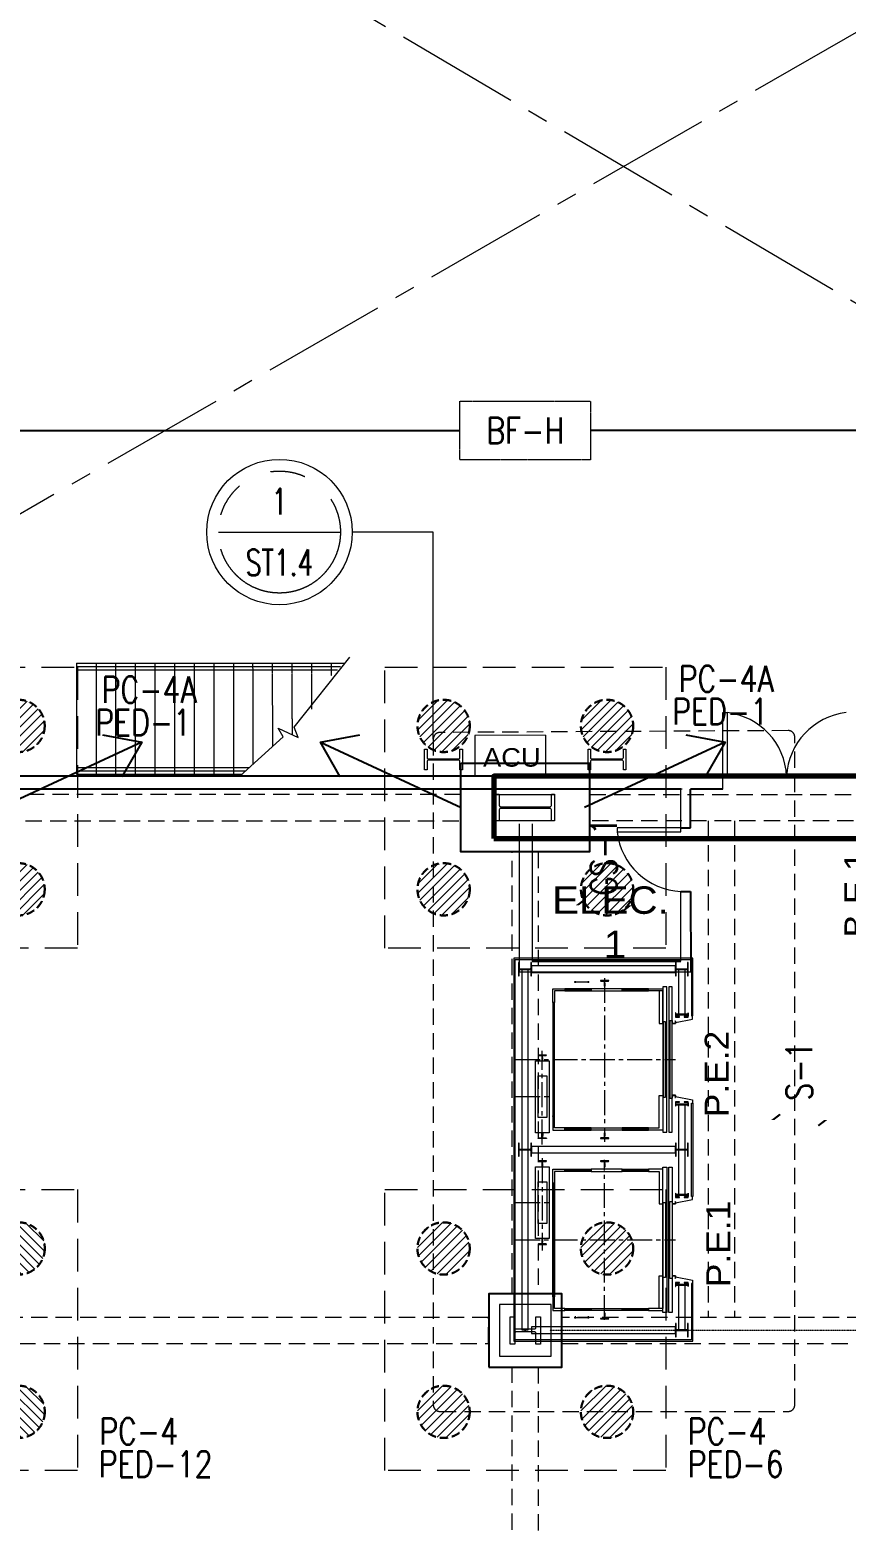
# Model space of a CAD drawing. Header units: millimetres. Extents: x 306431 to 569278, y -16030 to 119854.
# Drawn here: x 350812 to 363297, y 42527 to 65378 of the extents above; entities that cross this region are included whole.
import ezdxf
from ezdxf.enums import TextEntityAlignment as Align

# ---------------------------------------------------------------- set-up
doc = ezdxf.new("R2010")
doc.units = ezdxf.units.MM
doc.header["$MEASUREMENT"] = 0
for name, pattern in [('ACAD_ISO02W100', [15, 12, -3]), ('CENTER2', [28.575, 19.05, -3.175, 3.175, -3.175]), ('DASHED', [0.75, 0.5, -0.25]), ('HIDDEN', [0.375, 0.25, -0.125]), ('PHANTOM2', [1.25, 0.625, -0.125, 0.125, -0.125, 0.125, -0.125])]:
    doc.linetypes.add(name, pattern=pattern)
doc.layers.get('0').update_dxf_attribs({"lineweight": 9})
for name, color, linetype, lineweight in [('A_ARCHITECTURAL BACKGROUND', 251, 'Continuous', 5), ('BASE PLATE', 5, 'Continuous', 18), ('COLUMN', 7, 'Continuous', 13), ('FTB', 4, 'HIDDEN', 30), ('GIRDER BEAM', 2, 'HIDDEN', 15), ('GIRDER GIRT', 4, 'HIDDEN', 18), ('HATCH', 8, 'Continuous', 5), ('OUTLINE', 252, 'CENTER2', 9), ('PEDESTAL CONCRETE', 20, 'Continuous', 25), ('S-ANNO-MARK', 2, 'Continuous', 9), ('S-ANNO-NPLT', 7, 'Continuous', 9), ('S-Anno-Symb', 143, 'PHANTOM2', 15), ('S-BRACE', 2, 'Continuous', 15), ('S-BRACING', 1, 'Continuous', 18), ('S-COLS', 2, 'Continuous', 20), ('S_foundation', 4, 'HIDDEN', 20), ('SPOT DET.', 1, 'Continuous', 20), ('TEXT_GB', 2, 'Continuous', 30)]:
    doc.layers.add(name, color=color, linetype=linetype, lineweight=lineweight)
doc.layers.add('GUIDE', color=191, linetype='Continuous', plot=False)
doc.styles.add('ARIALNW', font='ARIALN.TTF')
doc.styles.add('MMTX$0$ESMX$0$X-OPTA1D', font='x-opta1d')
doc.styles.add('ROMANSX', font='ROMANS.shx', dxfattribs={"height": 0.09375})
doc.styles.add('SIMPLEX', font='SIMPLEX.shx', dxfattribs={"width": 0.75, "height": 400})
doc.dimstyles.new('DIM 200', dxfattribs={"dimtxt": 0.36, "dimasz": 0.2, "dimexe": 0.1, "dimexo": 0, "dimgap": 0.08, "dimtad": 1, "dimlfac": 2, "dimrnd": 0.005, "dimzin": 1, "dimdsep": 46, "dimtxsty": 'ARIALNW', "dimcen": 0.09, "dimclrd": 6, "dimclre": 6, "dimclrt": 13, "dimadec": 0, "dimazin": 0, "dimtfac": 1, "dimtofl": 0, "dimtmove": 2, "dimatfit": 3, "dimfxl": 1, "dimtolj": 1, "dimtzin": 0, "dimarcsym": 0})

# ---------------------------------------------------------------- blocks, each defined once
blk = doc.blocks.new('G_GIRT')
at = {"layer": 'GIRDER GIRT', "linetype": 'HIDDEN', "ltscale": 1000, "elevation": 0}
for points in [[(17983, 55800), (25018, 55800), (25018, 56200), (17983, 56200)], [(26984, 56200), (34023, 56200), (34023, 55800), (26984, 55800)], [(25800, 55322), (26200, 55322), (26200, 48559), (25800, 48559)], [(34552, 48200), (26561, 48200), (26561, 47800), (34552, 47800)], [(25800, 47439), (26200, 47439), (26200, 40449), (25800, 40449)]]:
    blk.add_lwpolyline(points, close=True, dxfattribs=at)
at = {"layer": 'GIRDER GIRT', "linetype": 'HIDDEN', "ltscale": 1000}
blk.add_lwpolyline([(17511, 47800), (25441, 47800), (25441, 48200), (17511, 48200)], close=True, dxfattribs=at)
blk = doc.blocks.new('elevf')
at = {"layer": 'A_ARCHITECTURAL BACKGROUND', "linetype": 'CENTER2', "ltscale": 0.01}
for p, q in [((-79971.643, -1903.414), (-79971.643, -1904.641)), ((-79971.358, -1903.414), (-79971.358, -1903.699)), ((-79970.547, -1903.414), (-79970.547, -1903.699)), ((-79970.263, -1903.414), (-79970.263, -1904.641)), ((-79971.018, -1903.621), (-79971.725, -1903.621)), ((-79970.913, -1903.621), (-79970.198, -1903.621)), ((-79972.256, -1904.098), (-79971.031, -1904.098)), ((-79969.64, -1904.098), (-79970.893, -1904.098))]:
    blk.add_line(p, q, dxfattribs=at)
at = {"layer": 'A_ARCHITECTURAL BACKGROUND'}
for p, q in [((-79972.228, -1903.873), (-79972.244, -1903.873)), ((-79972.236, -1903.871), (-79972.238, -1903.872)), ((-79972.238, -1903.872), (-79972.238, -1903.875)), ((-79972.238, -1903.875), (-79972.234, -1903.875)), ((-79972.236, -1903.865), (-79972.236, -1903.981)), ((-79972.234, -1903.872), (-79972.236, -1903.871)), ((-79972.234, -1903.873), (-79972.234, -1903.872)), ((-79972.234, -1903.875), (-79972.234, -1903.873)), ((-79969.663, -1903.873), (-79969.677, -1903.873)), ((-79969.67, -1903.871), (-79969.672, -1903.872)), ((-79969.672, -1903.872), (-79969.672, -1903.875)), ((-79969.672, -1903.875), (-79969.669, -1903.875)), ((-79969.67, -1903.865), (-79969.67, -1903.981)), ((-79969.669, -1903.872), (-79969.67, -1903.871)), ((-79969.668, -1903.873), (-79969.669, -1903.872)), ((-79969.669, -1903.875), (-79969.668, -1903.873)), ((-79972.228, -1903.973), (-79972.244, -1903.973)), ((-79972.236, -1903.971), (-79972.238, -1903.971)), ((-79972.238, -1903.971), (-79972.238, -1903.974)), ((-79972.238, -1903.974), (-79972.236, -1903.975)), ((-79972.234, -1903.971), (-79972.236, -1903.971)), ((-79972.236, -1903.975), (-79972.234, -1903.974)), ((-79972.234, -1903.973), (-79972.234, -1903.971)), ((-79972.234, -1903.974), (-79972.234, -1903.973)), ((-79969.663, -1903.973), (-79969.677, -1903.973)), ((-79969.67, -1903.971), (-79969.672, -1903.971)), ((-79969.672, -1903.971), (-79969.672, -1903.974)), ((-79969.672, -1903.974), (-79969.67, -1903.975)), ((-79969.669, -1903.971), (-79969.67, -1903.971)), ((-79969.67, -1903.975), (-79969.669, -1903.974)), ((-79969.668, -1903.973), (-79969.669, -1903.971)), ((-79969.669, -1903.974), (-79969.668, -1903.973))]:
    blk.add_line(p, q, dxfattribs=at)
for points in [[(-79971.977, -1904.763), (-79972.409, -1904.763), (-79972.409, -1903.414), (-79969.497, -1903.414), (-79969.497, -1904.763), (-79969.929, -1904.763), (-79969.929, -1904.774), (-79969.487, -1904.774), (-79969.487, -1903.404), (-79972.419, -1903.404), (-79972.419, -1904.774), (-79971.977, -1904.774)], [(-79970.944, -1903.445), (-79970.903, -1903.445), (-79970.903, -1903.439), (-79971.003, -1903.439), (-79971.003, -1903.445), (-79970.961, -1903.445), (-79970.958, -1903.446), (-79970.956, -1903.448), (-79970.955, -1903.451), (-79970.955, -1903.526), (-79970.956, -1903.529), (-79970.958, -1903.532), (-79970.961, -1903.533), (-79971.003, -1903.533), (-79971.003, -1903.539), (-79970.903, -1903.539), (-79970.903, -1903.533), (-79970.944, -1903.533), (-79970.948, -1903.532), (-79970.95, -1903.529), (-79970.951, -1903.526), (-79970.951, -1903.451), (-79970.95, -1903.448), (-79970.948, -1903.446)], [(-79970.95, -1903.529), (-79970.951, -1903.526), (-79970.951, -1903.451), (-79970.95, -1903.448), (-79970.948, -1903.446), (-79970.944, -1903.445), (-79970.903, -1903.445), (-79970.903, -1903.439), (-79971.003, -1903.439), (-79971.003, -1903.445), (-79970.961, -1903.445), (-79970.958, -1903.446), (-79970.956, -1903.448), (-79970.955, -1903.451), (-79970.955, -1903.526), (-79970.956, -1903.529), (-79970.958, -1903.532), (-79970.961, -1903.533), (-79971.003, -1903.533), (-79971.003, -1903.539), (-79970.903, -1903.539), (-79970.903, -1903.533), (-79970.944, -1903.533), (-79970.948, -1903.532)], [(-79969.522, -1903.439), (-79969.622, -1903.439), (-79969.622, -1903.445), (-79969.581, -1903.445), (-79969.578, -1903.446), (-79969.575, -1903.448), (-79969.574, -1903.451), (-79969.574, -1903.526), (-79969.575, -1903.529), (-79969.578, -1903.532), (-79969.581, -1903.533), (-79969.622, -1903.533), (-79969.622, -1903.539), (-79969.522, -1903.539), (-79969.522, -1903.533), (-79969.564, -1903.533), (-79969.567, -1903.532), (-79969.569, -1903.529), (-79969.571, -1903.526), (-79969.571, -1903.451), (-79969.569, -1903.448), (-79969.567, -1903.446), (-79969.564, -1903.445), (-79969.522, -1903.445)], [(-79972.309, -1903.539), (-79972.359, -1903.539), (-79972.359, -1904.639), (-79972.309, -1904.639)], [(-79970.955, -1903.464), (-79972.332, -1903.464), (-79972.332, -1903.514), (-79970.955, -1903.514)], [(-79970.928, -1903.539), (-79970.978, -1903.539), (-79970.978, -1904.639), (-79970.928, -1904.639)], [(-79969.574, -1903.464), (-79970.951, -1903.464), (-79970.951, -1903.514), (-79969.574, -1903.514)], [(-79969.547, -1903.539), (-79969.597, -1903.539), (-79969.597, -1904.639), (-79969.547, -1904.639)], [(-79971.658, -1903.619), (-79971.669, -1903.619), (-79971.672, -1903.618), (-79971.672, -1903.616), (-79971.674, -1903.592), (-79971.675, -1903.59), (-79971.676, -1903.589), (-79971.678, -1903.589), (-79971.678, -1903.653), (-79971.676, -1903.653), (-79971.675, -1903.652), (-79971.674, -1903.651), (-79971.672, -1903.628), (-79971.672, -1903.625), (-79971.669, -1903.624), (-79971.658, -1903.624), (-79971.656, -1903.625), (-79971.634, -1903.625), (-79971.633, -1903.625), (-79971.633, -1903.618), (-79971.634, -1903.617), (-79971.656, -1903.617)], [(-79971.633, -1903.569), (-79971.084, -1903.569), (-79971.084, -1903.674), (-79971.633, -1903.674)], [(-79971.039, -1903.589), (-79971.041, -1903.589), (-79971.042, -1903.59), (-79971.043, -1903.592), (-79971.045, -1903.616), (-79971.046, -1903.618), (-79971.048, -1903.619), (-79971.059, -1903.619), (-79971.061, -1903.617), (-79971.083, -1903.617), (-79971.084, -1903.618), (-79971.084, -1903.625), (-79971.061, -1903.625), (-79971.059, -1903.624), (-79971.048, -1903.624), (-79971.046, -1903.625), (-79971.045, -1903.628), (-79971.043, -1903.651), (-79971.042, -1903.652), (-79971.041, -1903.653), (-79971.039, -1903.653)], [(-79970.867, -1903.589), (-79970.865, -1903.589), (-79970.864, -1903.59), (-79970.863, -1903.592), (-79970.862, -1903.616), (-79970.861, -1903.618), (-79970.858, -1903.619), (-79970.848, -1903.619), (-79970.845, -1903.617), (-79970.823, -1903.617), (-79970.823, -1903.618), (-79970.823, -1903.625), (-79970.823, -1903.625), (-79970.845, -1903.625), (-79970.848, -1903.624), (-79970.858, -1903.624), (-79970.861, -1903.625), (-79970.862, -1903.628), (-79970.863, -1903.651), (-79970.864, -1903.652), (-79970.865, -1903.653), (-79970.867, -1903.653)], [(-79970.823, -1903.569), (-79970.273, -1903.569), (-79970.273, -1903.674), (-79970.823, -1903.674)], [(-79970.229, -1903.589), (-79970.23, -1903.589), (-79970.232, -1903.59), (-79970.232, -1903.592), (-79970.233, -1903.616), (-79970.235, -1903.618), (-79970.237, -1903.619), (-79970.248, -1903.619), (-79970.25, -1903.617), (-79970.272, -1903.617), (-79970.273, -1903.618), (-79970.273, -1903.625), (-79970.272, -1903.625), (-79970.25, -1903.625), (-79970.248, -1903.624), (-79970.237, -1903.624), (-79970.235, -1903.625), (-79970.233, -1903.628), (-79970.232, -1903.651), (-79970.232, -1903.652), (-79970.23, -1903.653), (-79970.229, -1903.653)], [(-79972.184, -1903.794), (-79972.168, -1903.794), (-79972.168, -1903.995), (-79972.184, -1903.995)], [(-79972.179, -1903.794), (-79972.174, -1903.794), (-79972.174, -1903.995), (-79972.179, -1903.995)], [(-79972.078, -1903.702), (-79971.208, -1903.702), (-79971.208, -1903.716), (-79972.078, -1903.716)], [(-79972.078, -1903.706), (-79971.208, -1903.706), (-79971.208, -1903.712), (-79972.078, -1903.712)], [(-79971.212, -1903.702), (-79971.208, -1903.702), (-79971.208, -1903.702), (-79971.212, -1903.702)], [(-79971.119, -1903.794), (-79971.103, -1903.794), (-79971.103, -1903.995), (-79971.119, -1903.995)], [(-79971.113, -1903.794), (-79971.109, -1903.794), (-79971.109, -1903.995), (-79971.113, -1903.995)], [(-79970.787, -1903.794), (-79970.803, -1903.794), (-79970.803, -1903.995), (-79970.787, -1903.995)], [(-79970.793, -1903.794), (-79970.798, -1903.794), (-79970.798, -1903.995), (-79970.793, -1903.995)], [(-79970.695, -1903.702), (-79970.698, -1903.702), (-79970.698, -1903.702), (-79970.695, -1903.702)], [(-79969.828, -1903.702), (-79970.698, -1903.702), (-79970.698, -1903.716), (-79969.828, -1903.716)], [(-79969.828, -1903.706), (-79970.698, -1903.706), (-79970.698, -1903.712), (-79969.828, -1903.712)], [(-79969.723, -1903.794), (-79969.738, -1903.794), (-79969.738, -1903.995), (-79969.723, -1903.995)], [(-79969.727, -1903.794), (-79969.733, -1903.794), (-79969.733, -1903.995), (-79969.727, -1903.995)], [(-79972.184, -1903.995), (-79972.168, -1903.995), (-79972.168, -1904.233), (-79972.184, -1904.233)], [(-79971.103, -1903.995), (-79971.119, -1903.995), (-79971.119, -1904.233), (-79971.103, -1904.233)], [(-79970.803, -1903.995), (-79970.787, -1903.995), (-79970.787, -1904.233), (-79970.803, -1904.233)], [(-79969.723, -1903.995), (-79969.738, -1903.995), (-79969.738, -1904.233), (-79969.723, -1904.233)], [(-79972.203, -1904.094), (-79972.204, -1904.094), (-79972.226, -1904.094), (-79972.226, -1904.094), (-79972.228, -1904.095), (-79972.239, -1904.095), (-79972.241, -1904.094), (-79972.242, -1904.092), (-79972.244, -1904.068), (-79972.245, -1904.066), (-79972.248, -1904.066), (-79972.248, -1904.13), (-79972.246, -1904.13), (-79972.245, -1904.129), (-79972.244, -1904.128), (-79972.242, -1904.104), (-79972.241, -1904.102), (-79972.239, -1904.1), (-79972.228, -1904.1), (-79972.226, -1904.102), (-79972.218, -1904.102), (-79972.204, -1904.102), (-79972.203, -1904.102)], [(-79971.039, -1904.066), (-79971.041, -1904.066), (-79971.042, -1904.066), (-79971.043, -1904.068), (-79971.045, -1904.092), (-79971.046, -1904.094), (-79971.048, -1904.095), (-79971.059, -1904.095), (-79971.061, -1904.094), (-79971.069, -1904.094), (-79971.083, -1904.094), (-79971.084, -1904.094), (-79971.084, -1904.102), (-79971.083, -1904.102), (-79971.061, -1904.102), (-79971.059, -1904.1), (-79971.048, -1904.1), (-79971.046, -1904.102), (-79971.045, -1904.104), (-79971.043, -1904.128), (-79971.042, -1904.129), (-79971.041, -1904.13), (-79971.039, -1904.13)], [(-79970.863, -1904.068), (-79970.864, -1904.066), (-79970.867, -1904.066), (-79970.867, -1904.13), (-79970.865, -1904.13), (-79970.863, -1904.128), (-79970.862, -1904.104), (-79970.861, -1904.102), (-79970.858, -1904.1), (-79970.847, -1904.1), (-79970.845, -1904.102), (-79970.837, -1904.102), (-79970.823, -1904.102), (-79970.823, -1904.102), (-79970.823, -1904.094), (-79970.823, -1904.094), (-79970.845, -1904.094), (-79970.845, -1904.094), (-79970.847, -1904.095), (-79970.858, -1904.095), (-79970.861, -1904.094), (-79970.862, -1904.092)], [(-79969.659, -1904.066), (-79969.66, -1904.066), (-79969.662, -1904.066), (-79969.663, -1904.068), (-79969.663, -1904.092), (-79969.665, -1904.094), (-79969.667, -1904.095), (-79969.678, -1904.095), (-79969.68, -1904.094), (-79969.687, -1904.094), (-79969.702, -1904.094), (-79969.703, -1904.094), (-79969.703, -1904.102), (-79969.702, -1904.102), (-79969.68, -1904.102), (-79969.678, -1904.1), (-79969.667, -1904.1), (-79969.665, -1904.102), (-79969.663, -1904.104), (-79969.663, -1904.128), (-79969.662, -1904.129), (-79969.66, -1904.13), (-79969.659, -1904.13)], [(-79972.184, -1904.233), (-79972.168, -1904.233), (-79972.168, -1904.434), (-79972.184, -1904.434)], [(-79972.179, -1904.233), (-79972.174, -1904.233), (-79972.174, -1904.434), (-79972.179, -1904.434)], [(-79971.119, -1904.233), (-79971.103, -1904.233), (-79971.103, -1904.434), (-79971.119, -1904.434)], [(-79971.113, -1904.233), (-79971.109, -1904.233), (-79971.109, -1904.434), (-79971.113, -1904.434)], [(-79970.787, -1904.233), (-79970.803, -1904.233), (-79970.803, -1904.434), (-79970.787, -1904.434)], [(-79970.793, -1904.233), (-79970.798, -1904.233), (-79970.798, -1904.434), (-79970.793, -1904.434)], [(-79969.723, -1904.233), (-79969.738, -1904.233), (-79969.738, -1904.434), (-79969.723, -1904.434)], [(-79969.727, -1904.233), (-79969.733, -1904.233), (-79969.733, -1904.434), (-79969.727, -1904.434)], [(-79972.168, -1904.434), (-79972.184, -1904.434), (-79972.184, -1904.544), (-79972.168, -1904.544)], [(-79969.738, -1904.434), (-79969.723, -1904.434), (-79969.723, -1904.544), (-79969.738, -1904.544)], [(-79972.199, -1904.544), (-79971.088, -1904.544), (-79971.088, -1904.574), (-79972.199, -1904.574)], [(-79972.168, -1904.516), (-79971.919, -1904.516), (-79971.919, -1904.544), (-79972.168, -1904.544)], [(-79971.931, -1904.546), (-79971.356, -1904.546), (-79971.356, -1904.563), (-79971.931, -1904.563)], [(-79969.708, -1904.544), (-79970.818, -1904.544), (-79970.818, -1904.574), (-79969.708, -1904.574)], [(-79969.975, -1904.546), (-79970.55, -1904.546), (-79970.55, -1904.563), (-79969.975, -1904.563)], [(-79969.738, -1904.516), (-79969.988, -1904.516), (-79969.988, -1904.544), (-79969.738, -1904.544)], [(-79972.284, -1904.639), (-79972.384, -1904.639), (-79972.384, -1904.645), (-79972.343, -1904.645), (-79972.339, -1904.646), (-79972.337, -1904.648), (-79972.336, -1904.651), (-79972.336, -1904.726), (-79972.337, -1904.73), (-79972.339, -1904.732), (-79972.343, -1904.733), (-79972.384, -1904.733), (-79972.384, -1904.738), (-79972.284, -1904.738), (-79972.284, -1904.733), (-79972.326, -1904.733), (-79972.329, -1904.732), (-79972.331, -1904.73), (-79972.332, -1904.726), (-79972.332, -1904.651), (-79972.331, -1904.648), (-79972.329, -1904.646), (-79972.326, -1904.645), (-79972.284, -1904.645)], [(-79971.99, -1904.664), (-79972.332, -1904.664), (-79972.332, -1904.713), (-79971.99, -1904.713)], [(-79971.969, -1904.639), (-79972.001, -1904.639), (-79972.001, -1904.639), (-79972.001, -1904.641), (-79971.999, -1904.642), (-79971.976, -1904.642), (-79971.972, -1904.643), (-79971.972, -1904.646), (-79971.972, -1904.669), (-79971.971, -1904.671), (-79971.969, -1904.671), (-79971.969, -1904.671)], [(-79971.969, -1904.706), (-79971.971, -1904.706), (-79971.972, -1904.708), (-79971.972, -1904.731), (-79971.972, -1904.735), (-79971.976, -1904.736), (-79972.001, -1904.736), (-79972.001, -1904.738), (-79972.001, -1904.738), (-79971.969, -1904.738)], [(-79971.985, -1904.642), (-79971.99, -1904.642), (-79971.99, -1904.736), (-79971.985, -1904.736)], [(-79971.939, -1904.598), (-79971.349, -1904.598), (-79971.349, -1904.614), (-79971.939, -1904.614)], [(-79971.92, -1904.616), (-79971.934, -1904.616), (-79971.936, -1904.617), (-79971.936, -1904.618), (-79971.936, -1904.621), (-79971.935, -1904.621), (-79971.935, -1904.618), (-79971.919, -1904.618), (-79971.919, -1904.64), (-79971.935, -1904.64), (-79971.935, -1904.636), (-79971.936, -1904.636), (-79971.936, -1904.639), (-79971.936, -1904.641), (-79971.934, -1904.641), (-79971.92, -1904.641), (-79971.919, -1904.641), (-79971.919, -1904.639), (-79971.919, -1904.618), (-79971.919, -1904.617)], [(-79971.351, -1904.617), (-79971.353, -1904.616), (-79971.367, -1904.616), (-79971.368, -1904.617), (-79971.368, -1904.618), (-79971.368, -1904.639), (-79971.368, -1904.641), (-79971.367, -1904.641), (-79971.353, -1904.641), (-79971.351, -1904.641), (-79971.351, -1904.636), (-79971.352, -1904.636), (-79971.352, -1904.64), (-79971.368, -1904.64), (-79971.368, -1904.618), (-79971.352, -1904.618), (-79971.352, -1904.621), (-79971.351, -1904.621)], [(-79971.286, -1904.639), (-79971.286, -1904.639), (-79971.318, -1904.639), (-79971.318, -1904.671), (-79971.318, -1904.671), (-79971.316, -1904.671), (-79971.315, -1904.669), (-79971.315, -1904.646), (-79971.314, -1904.643), (-79971.311, -1904.642), (-79971.288, -1904.642), (-79971.286, -1904.641)], [(-79971.314, -1904.735), (-79971.315, -1904.731), (-79971.315, -1904.708), (-79971.316, -1904.706), (-79971.318, -1904.706), (-79971.318, -1904.706), (-79971.318, -1904.738), (-79971.286, -1904.738), (-79971.286, -1904.738), (-79971.286, -1904.736), (-79971.288, -1904.736), (-79971.311, -1904.736)], [(-79971.297, -1904.642), (-79971.302, -1904.642), (-79971.302, -1904.736), (-79971.297, -1904.736)], [(-79970.955, -1904.664), (-79971.297, -1904.664), (-79971.297, -1904.713), (-79970.955, -1904.713)], [(-79970.944, -1904.645), (-79970.903, -1904.645), (-79970.903, -1904.639), (-79971.003, -1904.639), (-79971.003, -1904.645), (-79970.961, -1904.645), (-79970.958, -1904.646), (-79970.956, -1904.648), (-79970.955, -1904.651), (-79970.955, -1904.726), (-79970.956, -1904.73), (-79970.958, -1904.732), (-79970.961, -1904.733), (-79971.003, -1904.733), (-79971.003, -1904.738), (-79970.903, -1904.738), (-79970.903, -1904.733), (-79970.944, -1904.733), (-79970.948, -1904.732), (-79970.95, -1904.73), (-79970.951, -1904.726), (-79970.951, -1904.651), (-79970.95, -1904.648), (-79970.948, -1904.646)], [(-79970.609, -1904.664), (-79970.951, -1904.664), (-79970.951, -1904.713), (-79970.609, -1904.713)], [(-79970.588, -1904.639), (-79970.62, -1904.639), (-79970.62, -1904.639), (-79970.62, -1904.641), (-79970.618, -1904.642), (-79970.595, -1904.642), (-79970.592, -1904.643), (-79970.59, -1904.646), (-79970.59, -1904.669), (-79970.59, -1904.671), (-79970.589, -1904.671), (-79970.588, -1904.671)], [(-79970.588, -1904.706), (-79970.59, -1904.706), (-79970.59, -1904.731), (-79970.592, -1904.735), (-79970.595, -1904.736), (-79970.62, -1904.736), (-79970.62, -1904.738), (-79970.588, -1904.738)], [(-79970.604, -1904.642), (-79970.609, -1904.642), (-79970.609, -1904.736), (-79970.604, -1904.736)], [(-79969.967, -1904.598), (-79970.558, -1904.598), (-79970.558, -1904.614), (-79969.967, -1904.614)], [(-79970.537, -1904.618), (-79970.539, -1904.616), (-79970.554, -1904.616), (-79970.555, -1904.618), (-79970.555, -1904.621), (-79970.554, -1904.621), (-79970.554, -1904.618), (-79970.539, -1904.618), (-79970.539, -1904.64), (-79970.554, -1904.64), (-79970.554, -1904.636), (-79970.555, -1904.636), (-79970.555, -1904.639), (-79970.554, -1904.641), (-79970.554, -1904.641), (-79970.539, -1904.641), (-79970.538, -1904.641), (-79970.537, -1904.639)], [(-79969.97, -1904.617), (-79969.972, -1904.616), (-79969.986, -1904.616), (-79969.988, -1904.617), (-79969.988, -1904.618), (-79969.988, -1904.639), (-79969.988, -1904.641), (-79969.986, -1904.641), (-79969.972, -1904.641), (-79969.97, -1904.641), (-79969.97, -1904.636), (-79969.971, -1904.636), (-79969.971, -1904.64), (-79969.987, -1904.64), (-79969.987, -1904.618), (-79969.971, -1904.618), (-79969.971, -1904.621), (-79969.97, -1904.621)], [(-79969.931, -1904.642), (-79969.907, -1904.642), (-79969.906, -1904.641), (-79969.905, -1904.639), (-79969.905, -1904.639), (-79969.938, -1904.639), (-79969.938, -1904.671), (-79969.937, -1904.671), (-79969.935, -1904.671), (-79969.935, -1904.669), (-79969.935, -1904.646), (-79969.933, -1904.643)], [(-79969.935, -1904.731), (-79969.935, -1904.708), (-79969.935, -1904.706), (-79969.937, -1904.706), (-79969.938, -1904.706), (-79969.938, -1904.738), (-79969.905, -1904.738), (-79969.905, -1904.738), (-79969.906, -1904.736), (-79969.907, -1904.736), (-79969.931, -1904.736), (-79969.933, -1904.735)], [(-79969.917, -1904.642), (-79969.921, -1904.642), (-79969.921, -1904.736), (-79969.917, -1904.736)], [(-79969.574, -1904.664), (-79969.917, -1904.664), (-79969.917, -1904.713), (-79969.574, -1904.713)], [(-79969.522, -1904.639), (-79969.622, -1904.639), (-79969.622, -1904.645), (-79969.581, -1904.645), (-79969.578, -1904.646), (-79969.575, -1904.648), (-79969.574, -1904.651), (-79969.574, -1904.726), (-79969.575, -1904.73), (-79969.578, -1904.732), (-79969.581, -1904.733), (-79969.622, -1904.733), (-79969.622, -1904.738), (-79969.522, -1904.738), (-79969.522, -1904.733), (-79969.564, -1904.733), (-79969.567, -1904.732), (-79969.569, -1904.73), (-79969.571, -1904.726), (-79969.571, -1904.651), (-79969.569, -1904.648), (-79969.567, -1904.646), (-79969.564, -1904.645), (-79969.522, -1904.645)], [(-79971.31, -1904.763), (-79970.596, -1904.763), (-79970.596, -1904.774), (-79971.31, -1904.774)]]:
    blk.add_lwpolyline(points, close=True, dxfattribs=at)
at = {"layer": 'A_ARCHITECTURAL BACKGROUND', "linetype": 'ACAD_ISO02W100', "ltscale": 0.3}
for points in [[(-79971.519, -1903.589), (-79971.198, -1903.589), (-79971.198, -1903.655), (-79971.519, -1903.655)], [(-79970.708, -1903.589), (-79970.388, -1903.589), (-79970.388, -1903.655), (-79970.708, -1903.655)]]:
    blk.add_lwpolyline(points, close=True, dxfattribs=at)
at = {"layer": 'A_ARCHITECTURAL BACKGROUND'}
for points in [[(-79972.078, -1903.716), (-79972.078, -1903.702), (-79972.184, -1903.702), (-79972.184, -1903.794), (-79972.168, -1903.794), (-79972.168, -1903.716), (-79972.078, -1903.716)], [(-79971.208, -1903.716), (-79971.208, -1903.702), (-79971.103, -1903.702), (-79971.103, -1903.794), (-79971.119, -1903.794), (-79971.119, -1903.716), (-79971.208, -1903.716)], [(-79970.698, -1903.716), (-79970.698, -1903.702), (-79970.803, -1903.702), (-79970.803, -1903.794), (-79970.787, -1903.794), (-79970.787, -1903.716), (-79970.698, -1903.716)], [(-79969.828, -1903.716), (-79969.828, -1903.702), (-79969.723, -1903.702), (-79969.723, -1903.794), (-79969.738, -1903.794), (-79969.738, -1903.716), (-79969.828, -1903.716)], [(-79971.103, -1904.434), (-79971.119, -1904.434), (-79971.119, -1904.516), (-79971.368, -1904.516), (-79971.368, -1904.544), (-79971.103, -1904.544), (-79971.103, -1904.434)], [(-79970.803, -1904.434), (-79970.787, -1904.434), (-79970.787, -1904.516), (-79970.538, -1904.516), (-79970.538, -1904.544), (-79970.803, -1904.544), (-79970.803, -1904.434)], [(-79972.199, -1904.589), (-79971.088, -1904.589), (-79971.088, -1904.616), (-79972.199, -1904.616), (-79972.199, -1904.589)], [(-79969.708, -1904.589), (-79970.818, -1904.589), (-79970.818, -1904.616), (-79969.708, -1904.616), (-79969.708, -1904.589)], [(-79971.927, -1904.641), (-79971.952, -1904.769), (-79971.977, -1904.769)], [(-79971.36, -1904.641), (-79971.335, -1904.769), (-79971.31, -1904.769)], [(-79970.547, -1904.641), (-79970.572, -1904.769), (-79970.596, -1904.769)], [(-79969.979, -1904.641), (-79969.954, -1904.769), (-79969.929, -1904.769)]]:
    blk.add_lwpolyline(points, dxfattribs=at)
blk = doc.blocks.new('GF_PLAN NEW')
at = {"layer": 'A_ARCHITECTURAL BACKGROUND', "linetype": 'ByBlock', "ltscale": 0.5}
for p, q in [((19136, 58194, 0), (21768, 58194, 0)), ((19136, 58194, 0), (19136, 56495, 0)), ((19136, 58144, 0), (21768, 58144, 0)), ((19136, 58094, 0), (21768, 58094, 0)), ((19436, 58194, 0), (19436, 56495, 0)), ((19736, 58194, 0), (19736, 56495, 0)), ((20036, 58194, 0), (20036, 56495, 0)), ((20036, 58194, 0), (20036, 56495, 0)), ((20336, 58194, 0), (20336, 56495, 0)), ((20636, 58194, 0), (20636, 56495, 0)), ((20936, 58194, 0), (20936, 56495, 0)), ((21236, 58194, 0), (21236, 56495, 0)), ((21536, 58194, 0), (21536, 56495, 0)), ((21768, 58194, 0), (23226, 58194, 0)), ((21768, 58144, 0), (23177, 58144, 0)), ((21768, 58094, 0), (23128, 58094, 0)), ((21835, 58111, 0), (21835, 56645, 0)), ((22135, 57546, 0), (22135, 56918, 0)), ((22435, 57340, 0), (22435, 57100, 0)), ((17475, 56463, 0), (28986, 56463, 0)), ((19136, 56595, 0), (21780, 56595, 0)), ((19136, 56545, 0), (21725, 56545, 0)), ((26514, 56464, 0), (29024, 56464, 0)), ((29024, 56268, 0), (29024, 56464, 0)), ((28530, 55676, 0), (28380, 55676, 0))]:
    blk.add_line(p, q, dxfattribs=at)
at = {"layer": 'A_ARCHITECTURAL BACKGROUND', "linetype": 'HIDDEN', "ltscale": 0.2}
for p, q in [((21835, 58111, 0), (21835, 58194, 0)), ((22135, 57546, 0), (22135, 58194, 0)), ((22435, 57340, 0), (22435, 58194, 0)), ((22735, 57491, 0), (22735, 58194, 0)), ((23035, 58194, 0), (23035, 57998, 0))]:
    blk.add_line(p, q, dxfattribs=at)
at = {"layer": 'A_ARCHITECTURAL BACKGROUND', "ltscale": 10}
for p, q in [((29024, 56463, 0), (29024, 57438, 0)), ((29024, 57438, 0), (29089, 57438, 0)), ((29089, 57438, 0), (29089, 56463, 0)), ((29089, 56463, 0), (29024, 56463, 0)), ((28380, 55676, 0), (28380, 56268, 0)), ((25907, 55737, 0), (25907, 53465, 0)), ((26107, 55737, 0), (26107, 53634, 0)), ((28380, 55676, 0), (27405, 55676, 0)), ((27405, 55676, 0), (27405, 55611, 0)), ((27405, 55611, 0), (28380, 55611, 0)), ((28380, 55611, 0), (28380, 55676, 0)), ((28380, 53634, 0), (28380, 54700, 0)), ((28534, 53465, 0), (25907, 53465, 0))]:
    blk.add_line(p, q, dxfattribs=at)
at = {"layer": 'A_ARCHITECTURAL BACKGROUND', "ltscale": 0.5}
for p, q in [((26311, 57093, 0), (25230, 57089, 0)), ((25230, 57089, 0), (25230, 56459, 0)), ((26311, 57093, 0), (26311, 56463, 0)), ((19136, 56495, 0), (21670, 56495, 0))]:
    blk.add_line(p, q, dxfattribs=at)
at = {"layer": 'A_ARCHITECTURAL BACKGROUND', "lineweight": -3, "ltscale": 0.05}
for p, q in [((29024, 56463, 0), (7521, 56463, 0)), ((28380, 56268, 0), (8164, 56268, 0)), ((28380, 56268, 0), (26640, 56268, 0)), ((28530, 55676, 0), (28530, 56268, 0)), ((29024, 56268, 0), (28530, 56268, 0)), ((29024, 56268, 0), (28530, 56268, 0)), ((28380, 55676, 0), (28530, 55676, 0)), ((28380, 54700, 0), (28530, 54700, 0)), ((28530, 54700, 0), (28534, 53465, 0)), ((26107, 53634, 0), (28380, 53634, 0))]:
    blk.add_line(p, q, dxfattribs=at)
at = {"layer": 'A_ARCHITECTURAL BACKGROUND'}
blk.add_line((28404, 56267, 0), (26525, 56267, 0), dxfattribs=at)
at = {"layer": 'A_ARCHITECTURAL BACKGROUND', "linetype": 'CENTER2', "ltscale": 0.01}
blk.add_line((26375, 47986, 0), (34757, 47986, 0), dxfattribs=at)
at = {"layer": 'A_ARCHITECTURAL BACKGROUND', "ltscale": 0.5, "elevation": 0}
blk.add_lwpolyline([(21636, 56463), (22298, 57065), (22221, 57199), (22528, 57057), (22466, 57215), (23316, 58286)], dxfattribs=at)
at = {"layer": 'A_ARCHITECTURAL BACKGROUND', "lineweight": 70, "ltscale": 0.5, "elevation": 0}
blk.add_lwpolyline([(25519, 55511), (44487, 55511), (44487, 56464), (25519, 56464)], close=True, dxfattribs=at)
at = {"layer": 'A_ARCHITECTURAL BACKGROUND', "linetype": 'ByBlock', "ltscale": 0.5}
for centre, start, end in [((28967, 56412, 0), 2.8572, 83.1929), ((31032, 56412, 0), 96.8071, 177.1428), ((28432, 55733, 0), 186.8071, 267.1428)]:
    blk.add_arc(centre, 1034, start, end, dxfattribs=at)
at = {"layer": 'A_ARCHITECTURAL BACKGROUND', "lineweight": -3, "xscale": 2000.15698356808, "yscale": 2000.15698356808, "zscale": 2000.15698356808, "rotation": 90}
blk.add_blockref('elevf', (-3781280, 160005209, 0), dxfattribs=at)
at = {"layer": 'A_ARCHITECTURAL BACKGROUND', "style": 'MMTX$0$ESMX$0$X-OPTA1D', "width": 1.1}
blk.add_text('ACU', height=283.5, dxfattribs=at).set_placement((25356, 56610, 0))
at = {"layer": 'A_ARCHITECTURAL BACKGROUND', "style": 'MMTX$0$ESMX$0$X-OPTA1D', "text_generation_flag": 6, "width": 1.1}
for s, height, rotation, p in [('B.E.1', 367.5, 270, (31250, 53993, 0)), ('ELEC.', 420, 180, (26412, 54358, 0)), ('1', 420, 180, (27201, 53680, 0)), ('P.E.2', 367.5, 270, (29114, 51246, 0)), ('P.E.1', 367.5, 270, (29139, 48645, 0))]:
    blk.add_text(s, height=height, rotation=rotation, dxfattribs=at).set_placement(p)
blk = doc.blocks.new('GF COLUMN')
at = {"layer": 'COLUMN', "ltscale": 0.05}
blk.add_lwpolyline([(25553, 55996), (25553, 56199), (25601, 56199), (25601, 56029, 0.414214), (25621, 56009), (26378, 56009, 0.414214), (26398, 56029), (26398, 56199), (26446, 56199), (26446, 55793), (26398, 55793), (26398, 55962, 0.414214), (26378, 55982), (25621, 55982, 0.414214), (25601, 55962), (25601, 55793), (25553, 55793), (25553, 55996)], format="xyb", dxfattribs=at)
at = {"layer": 'COLUMN', "ltscale": 0.05, "elevation": 0}
blk.add_lwpolyline([(25767, 47996), (25767, 48206), (25839, 48206), (25839, 48035, 0.414214), (25856, 48018), (26143, 48018, 0.414214), (26159, 48035), (26159, 48206), (26232, 48206), (26232, 47785), (26159, 47785), (26159, 47956, 0.414214), (26143, 47973), (25856, 47973, 0.414214), (25839, 47956), (25839, 47785), (25767, 47785), (25767, 47996)], format="xyb", dxfattribs=at)
blk = doc.blocks.new('PC-4 - 1M x 45')
at = {"layer": 'HATCH', "ltscale": 0.05}
h = blk.add_hatch(dxfattribs=at)
h.set_pattern_fill('ANSI31', color=256, scale=800, style=0)
edge = h.paths.add_edge_path()
edge.add_arc((-1250, 1250), 400, 0, 360)
h = blk.add_hatch(dxfattribs=at)
h.set_pattern_fill('ANSI31', color=256, scale=800, style=0)
h.set_pattern_definition([(45, (2500, 0), (-70.7107, 70.7107), [])])
edge = h.paths.add_edge_path()
edge.add_arc((1250, 1250), 400, 0, 360)
h = blk.add_hatch(dxfattribs=at)
h.set_pattern_fill('ANSI31', color=256, scale=800, style=0)
h.set_pattern_definition([(45, (0, -2500), (-70.7107, 70.7107), [])])
edge = h.paths.add_edge_path()
edge.add_arc((-1250, -1250), 400, 0, 360)
h = blk.add_hatch(dxfattribs=at)
h.set_pattern_fill('ANSI31', color=256, scale=800, style=0)
h.set_pattern_definition([(45, (2500, -2500), (-70.7107, 70.7107), [])])
edge = h.paths.add_edge_path()
edge.add_arc((1250, -1250), 400, 0, 360)
at = {"layer": 'FTB', "ltscale": 500}
for centre in [(-1250, 1250, 0), (1250, 1250, 0), (-1250, -1250, 0), (1250, -1250, 0)]:
    blk.add_circle(centre, 400, dxfattribs=at)
at = {"layer": 'GUIDE'}
blk.add_point((0, 0), dxfattribs=at)
at = {"layer": 'S_foundation', "ltscale": 2000, "elevation": 0}
blk.add_lwpolyline([(-2150, 2150), (2150, 2150), (2150, -2150), (-2150, -2150)], close=True, dxfattribs=at)
blk = doc.blocks.new('New Footing')
at = {"layer": 'COLUMN', "color": 7, "ltscale": 0.05, "elevation": 0}
for points in [[(5500, 22450), (5631, 22450), (5631, 22469), (5523, 22469, -0.414214), (5506, 22487), (5506, 22833, -0.414214), (5523, 22850), (5631, 22850), (5631, 22870), (5369, 22870), (5369, 22850), (5477, 22850, -0.414214), (5494, 22833), (5494, 22487, -0.414214), (5477, 22469), (5369, 22469), (5369, 22450), (5500, 22450)], [(14500, 22450), (14631, 22450), (14631, 22469), (14523, 22469, -0.414214), (14506, 22487), (14506, 22833, -0.414214), (14523, 22850), (14631, 22850), (14631, 22870), (14369, 22870), (14369, 22850), (14477, 22850, -0.414214), (14494, 22833), (14494, 22487, -0.414214), (14477, 22469), (14369, 22469), (14369, 22450), (14500, 22450)], [(23500, 22870), (23369, 22870), (23369, 22850), (23477, 22850, -0.414214), (23494, 22833), (23494, 22487, -0.414214), (23477, 22469), (23369, 22469), (23369, 22450), (23631, 22450), (23631, 22469), (23523, 22469, -0.414214), (23506, 22487), (23506, 22833, -0.414214), (23523, 22850), (23631, 22850), (23631, 22870), (23500, 22870)], [(26465, 19290), (26595, 19290), (26595, 19309), (26488, 19309, -0.414214), (26470, 19327), (26470, 19673, -0.414214), (26488, 19690), (26595, 19690), (26595, 19710), (26334, 19710), (26334, 19690), (26442, 19690, -0.414214), (26459, 19673), (26459, 19327, -0.414214), (26442, 19309), (26334, 19309), (26334, 19290), (26465, 19290)], [(29464, 19292), (29667, 19292), (29667, 19340), (29496, 19340, -0.414214), (29479, 19357), (29479, 19643, -0.414214), (29496, 19660), (29667, 19660), (29667, 19708), (29261, 19708), (29261, 19660), (29432, 19660, -0.414214), (29449, 19643), (29449, 19357, -0.414214), (29432, 19340), (29261, 19340), (29261, 19292), (29464, 19292)], [(-1540, 19500), (-1540, 19631), (-1559, 19631), (-1559, 19523, -0.414214), (-1577, 19506), (-1923, 19506, -0.414214), (-1940, 19523), (-1940, 19631), (-1960, 19631), (-1960, 19369), (-1940, 19369), (-1940, 19477, -0.414214), (-1923, 19494), (-1577, 19494, -0.414214), (-1559, 19477), (-1559, 19369), (-1540, 19369), (-1540, 19500)], [(-1540, 14625), (-1540, 14756), (-1559, 14756), (-1559, 14648, -0.414214), (-1577, 14631), (-1923, 14631, -0.414214), (-1940, 14648), (-1940, 14756), (-1960, 14756), (-1960, 14494), (-1940, 14494), (-1940, 14602, -0.414214), (-1923, 14619), (-1577, 14619, -0.414214), (-1559, 14602), (-1559, 14494), (-1540, 14494), (-1540, 14625)], [(-1540, 9750), (-1540, 9881), (-1559, 9881), (-1559, 9773, -0.414214), (-1577, 9756), (-1923, 9756, -0.414214), (-1940, 9773), (-1940, 9881), (-1960, 9881), (-1960, 9619), (-1940, 9619), (-1940, 9727, -0.414214), (-1923, 9744), (-1577, 9744, -0.414214), (-1559, 9727), (-1559, 9619), (-1540, 9619), (-1540, 9750)], [(-1540, 4875), (-1540, 5006), (-1559, 5006), (-1559, 4898, -0.414214), (-1577, 4881), (-1923, 4881, -0.414214), (-1940, 4898), (-1940, 5006), (-1960, 5006), (-1960, 4744), (-1940, 4744), (-1940, 4852, -0.414214), (-1923, 4869), (-1577, 4869, -0.414214), (-1559, 4852), (-1559, 4744), (-1540, 4744), (-1540, 4875)]]:
    blk.add_lwpolyline(points, format="xyb", dxfattribs=at)
at = {"layer": 'PEDESTAL CONCRETE', "ltscale": 0.05, "elevation": 0}
for points in [[(5750, 22985), (5250, 22985), (5250, 22335), (5750, 22335)], [(14750, 22985), (14250, 22985), (14250, 22335), (14750, 22335)], [(23250, 22335), (23750, 22335), (23750, 22985), (23250, 22985)], [(26842, 19955), (26087, 19955), (26087, 19045), (26842, 19045)], [(29841, 19955), (29086, 19955), (29086, 19045), (29841, 19045)], [(-2075, 19750), (-2075, 19250), (-1425, 19250), (-1425, 19750)], [(-2075, 14875), (-2075, 14375), (-1425, 14375), (-1425, 14875)], [(-2075, 10000), (-2075, 9500), (-1425, 9500), (-1425, 10000)], [(-2075, 5125), (-2075, 4625), (-1425, 4625), (-1425, 5125)]]:
    blk.add_lwpolyline(points, close=True, dxfattribs=at)
at = {"layer": 'S_foundation', "color": 6, "ltscale": 2000, "elevation": 0}
for points in [[(12500, 20660), (16500, 20660), (16500, 24660), (12500, 24660)], [(4050, 21210), (6950, 21210), (6950, 24110), (4050, 24110)], [(21050, 23510), (21050, 21810), (25950, 21810), (25950, 23510)], [(-2850, 18400), (-650, 18400), (-650, 20600), (-2850, 20600)], [(25315, 18350), (27615, 18350), (27615, 20650), (25315, 20650)], [(28314, 18350), (30614, 18350), (30614, 20650), (28314, 20650)], [(-2850, 13525), (-650, 13525), (-650, 15725), (-2850, 15725)], [(-2750, 8750), (-750, 8750), (-750, 10750), (-2750, 10750)], [(-3000, 3625), (-500, 3625), (-500, 6125), (-3000, 6125)]]:
    blk.add_lwpolyline(points, close=True, dxfattribs=at)
at = {"layer": 'S_foundation', "color": 2, "ltscale": 1000, "elevation": 0}
blk.add_lwpolyline([(22000, 21160), (25000, 21160), (25000, 24160), (22000, 24160)], close=True, dxfattribs=at)
at = {"layer": 'S_foundation', "ltscale": 0.05, "elevation": 0}
for points in [[(26842, 20300), (26087, 20300), (26087, 18700), (26842, 18700)], [(29841, 20300), (29086, 20300), (29086, 18700), (29841, 18700)]]:
    blk.add_lwpolyline(points, close=True, dxfattribs=at)
blk = doc.blocks.new('Bubble')
at = {"layer": 'S-ANNO-NPLT'}
blk.add_circle((0, 0), 0.2608, dxfattribs=at)
at = {"layer": 'S-Anno-Symb', "color": 0}
blk.add_line((-0.2188, 0), (0.2188, 0), dxfattribs=at)
blk.add_circle((0, 0), 0.2187, dxfattribs=at)
at = {"layer": 'S-Anno-Symb', "style": 'ROMANSX'}
for tag, p in [('1', (0, 0.1094)), ('S1', (0, -0.1094))]:
    blk.add_attdef(tag, text='', height=0.0937, dxfattribs=at).set_placement(p, align=Align.MIDDLE_CENTER)
at = {"layer": 'S-Anno-Symb', "style": 'ROMANSX', "width": 1.018385, "flags": 8}
blk.add_attdef('LONG', text='', height=0.0937, dxfattribs=at).set_placement((-0.1796, -0.1249), (0.1796, -0.1249), align=Align.FIT)

msp = doc.modelspace()

# ---------------------------------------------------------------- linework, layer by layer
at = {"layer": 'BASE PLATE', "ltscale": 0.05, "elevation": 0}
for points in [[(357943.6, 53679), (358836.7, 53679), (358836.7, 53273), (357943.6, 53273)], [(357995.1, 45080.4), (358785.1, 45080.4), (358785.1, 45870.4), (357995.1, 45870.4)]]:
    msp.add_lwpolyline(points, close=True, dxfattribs=at)
at = {"layer": 'GIRDER BEAM', "color": 2, "linetype": 'HIDDEN', "ltscale": 1000}
for p, q in [((361188.7, 53275.8, 0), (361188.7, 45676.2, 0)), ((361588.7, 53275.8, 0), (361588.7, 45676.2, 0))]:
    msp.add_line(p, q, dxfattribs=at)
at = {"layer": 'GIRDER BEAM', "ltscale": 0.05, "elevation": 0}
msp.add_lwpolyline([(359388.7, 59696.5), (359388.7, 58796.5), (357388.7, 58796.5), (357388.7, 59696.5)], close=True, dxfattribs=at)
at = {"layer": 'OUTLINE', "ltscale": 100}
for p, q in [((375938.7, 72531.1, 0), (344088.1, 54181.1, 0)), ((375405.7, 54154.5, 0), (344524.9, 72326, 0))]:
    msp.add_line(p, q, dxfattribs=at)
at = {"layer": 'PEDESTAL CONCRETE', "ltscale": 0.05, "elevation": 0}
for points in [[(357406.4, 54154.5), (359372.5, 54154.5), (359372.5, 52797.5), (357406.4, 52797.5)], [(357830.1, 44915.4), (358950.1, 44915.4), (358950.1, 46035.4), (357830.1, 46035.4)]]:
    msp.add_lwpolyline(points, close=True, dxfattribs=at)
at = {"layer": 'S-ANNO-MARK', "elevation": 0}
for points in [[(359297.9, 52067, 30, 30, 0), (359184.9, 51980, 0, 0, 0), (359994.5, 51980, 30, 30, 0), (359881.4, 51893, 0, 0, 0)], [(362288.5, 48782.6, 30, 30, 0), (362175.4, 48695.6, 0, 0, 0), (362985, 48695.6, 30, 30, 0), (362871.9, 48608.6, 0, 0, 0)]]:
    msp.add_lwpolyline(points, format="xyseb", dxfattribs=at)
at = {"layer": 'S-BRACING', "ltscale": 1000, "elevation": 0}
msp.add_lwpolyline([(356982.7, 54525.7), (356982.7, 57693), (355741.9, 57693)], dxfattribs=at)
at = {"layer": 'S-COLS', "color": 7, "ltscale": 0.05, "elevation": 0}
for points in [[(356850.2, 54212), (356850.2, 54370.7), (356887.8, 54370.7), (356887.8, 54242.1, 0.4142136), (356907.3, 54222.5), (357370.1, 54222.5, 0.4142136), (357389.7, 54242.1), (357389.7, 54370.7), (357427.3, 54370.7), (357427.3, 54053.2), (357389.7, 54053.2), (357389.7, 54181.9, 0.4142136), (357370.1, 54201.4), (356907.3, 54201.4, 0.4142136), (356887.8, 54181.9), (356887.8, 54053.2), (356850.2, 54053.2), (356850.2, 54212)], [(359350.2, 54212), (359350.2, 54370.7), (359387.8, 54370.7), (359387.8, 54242.1, 0.4142136), (359407.3, 54222.5), (359870.1, 54222.5, 0.4142136), (359889.7, 54242.1), (359889.7, 54370.7), (359927.3, 54370.7), (359927.3, 54053.2), (359889.7, 54053.2), (359889.7, 54181.9, 0.4142136), (359870.1, 54201.4), (359407.3, 54201.4, 0.4142136), (359387.8, 54181.9), (359387.8, 54053.2), (359350.2, 54053.2), (359350.2, 54212)]]:
    msp.add_lwpolyline(points, format="xyb", dxfattribs=at)
at = {"layer": 'SPOT DET.', "linetype": 'DASHED', "ltscale": 500, "elevation": 0}
msp.add_lwpolyline([(356982.7, 54525.7), (356982.7, 44336.5, 0.4142136), (357082.7, 44236.5), (362412.5, 44236.5, 0.4142136), (362512.5, 44336.5), (362512.5, 54554.8, 0.4144356), (362412.4, 54654.8), (357082.7, 54625.7, 0.4139915)], format="xyb", close=True, dxfattribs=at)

# ---------------------------------------------------------------- block references
at = {"color": 252, "xscale": 1.00007848107299, "yscale": 1.000078491987783, "zscale": 1.00007849178404}
msp.add_blockref('GF COLUMN', (332388.7, -2524, 0), dxfattribs=at)
at = {"layer": 'A_ARCHITECTURAL BACKGROUND'}
msp.add_blockref('GF_PLAN NEW', (332388.1, -2507.2, 0), dxfattribs=at)
at = {"layer": 'GIRDER BEAM'}
for p in [(349388.7, 53476, 0), (358390.8, 53476, 0), (358390.2, 45479.8, 0)]:
    msp.add_blockref('PC-4 - 1M x 45', p, dxfattribs=at)
at = {"layer": 'GIRDER BEAM', "rotation": 90}
msp.add_blockref('PC-4 - 1M x 45', (349390, 45479.8, 0), dxfattribs=at)
at = {"layer": 'GIRDER GIRT'}
msp.add_blockref('G_GIRT', (332388.7, -2524, 0), dxfattribs=at)
at = {"layer": 'S-Anno-Symb'}
ref = msp.add_blockref('Bubble', (354629.3, 57693, 0), dxfattribs=dict(at, xscale=4266.666666667009, yscale=4266.666666667009, zscale=4266.666666667009))
ref.add_attrib('1', '1', dxfattribs={"height": 400, "style": 'ROMANSX', "width": 0.7}).set_placement((354629.3, 58159.7, 0), align=Align.MIDDLE_CENTER)
ref.add_attrib('S1', 'ST1.4', dxfattribs={"height": 400, "style": 'ROMANSX', "width": 0.7}).set_placement((354629.3, 57226.4, 0), align=Align.MIDDLE_CENTER)
at = {"layer": 'S_foundation'}
msp.add_blockref('New Footing', (343888.4, 53476), dxfattribs=at)

# ---------------------------------------------------------------- texts
at = {"layer": 'TEXT_GB', "char_height": 400, "attachment_point": 5, "style": 'SIMPLEX'}
for s, insert in [('\\A1;{\\W0.8;BF-H}', (358388.7, 59246.5, 0)), ('\\A1;{\\W0.8;PC-4A}', (361462.1, 55447.7, 0)), ('\\A1;{\\W0.8;PC-4A}', (352635.2, 55281.1, 0)), ('\\A1;{\\W0.8;PED-1}', (361370.7, 54946.6, 0)), ('\\A1;{\\W0.8;PED-1}', (352543.8, 54780.1, 0)), ('\\A1;{\\W0.8;PC-4}', (352476.5, 43930.8, 0)), ('\\A1;{\\W0.8;PC-4}', (361476.6, 43930.8, 0)), ('\\A1;{\\W0.8;PED-12}', (352735.6, 43429.8, 0)), ('\\A1;{\\W0.8;PED-6}', (361606.2, 43429.8, 0))]:
    msp.add_mtext(s, dxfattribs=dict(at, insert=insert))
at = {"layer": 'TEXT_GB', "char_height": 400, "attachment_point": 5, "rotation": 90, "style": 'SIMPLEX'}
for s, insert in [('\\A1;\\pxqc;{\\W0.8;GS-1}', (359589.7, 52730, 0)), ('\\A1;\\pxqc;{\\W0.8;S-1}', (362580.2, 49445.6, 0))]:
    msp.add_mtext(s, dxfattribs=dict(at, insert=insert))

# ---------------------------------------------------------------- leaders
at = {"layer": 'S-BRACE', "ltscale": 0.5}
for points in [[(349388.7, 59246.5, 0), (357388.7, 59246.5, 0)], [(367388.7, 59246.5, 0), (359388.7, 59246.5, 0)], [(352523, 54478.1, 0), (350371.7, 53476, 0)], [(355256.5, 54478.1, 0), (357407.7, 53476, 0)], [(361445.9, 54478.1, 0), (359294.7, 53476, 0)]]:
    msp.add_leader(points, dimstyle='DIM 200', override={"dimasz": 500, "dimtad": 0, "dimclrd": 2, "dimldrblk": 'Open90', "dimfxl": 0.18}, dxfattribs=at)

doc.saveas('drawing.dxf')
